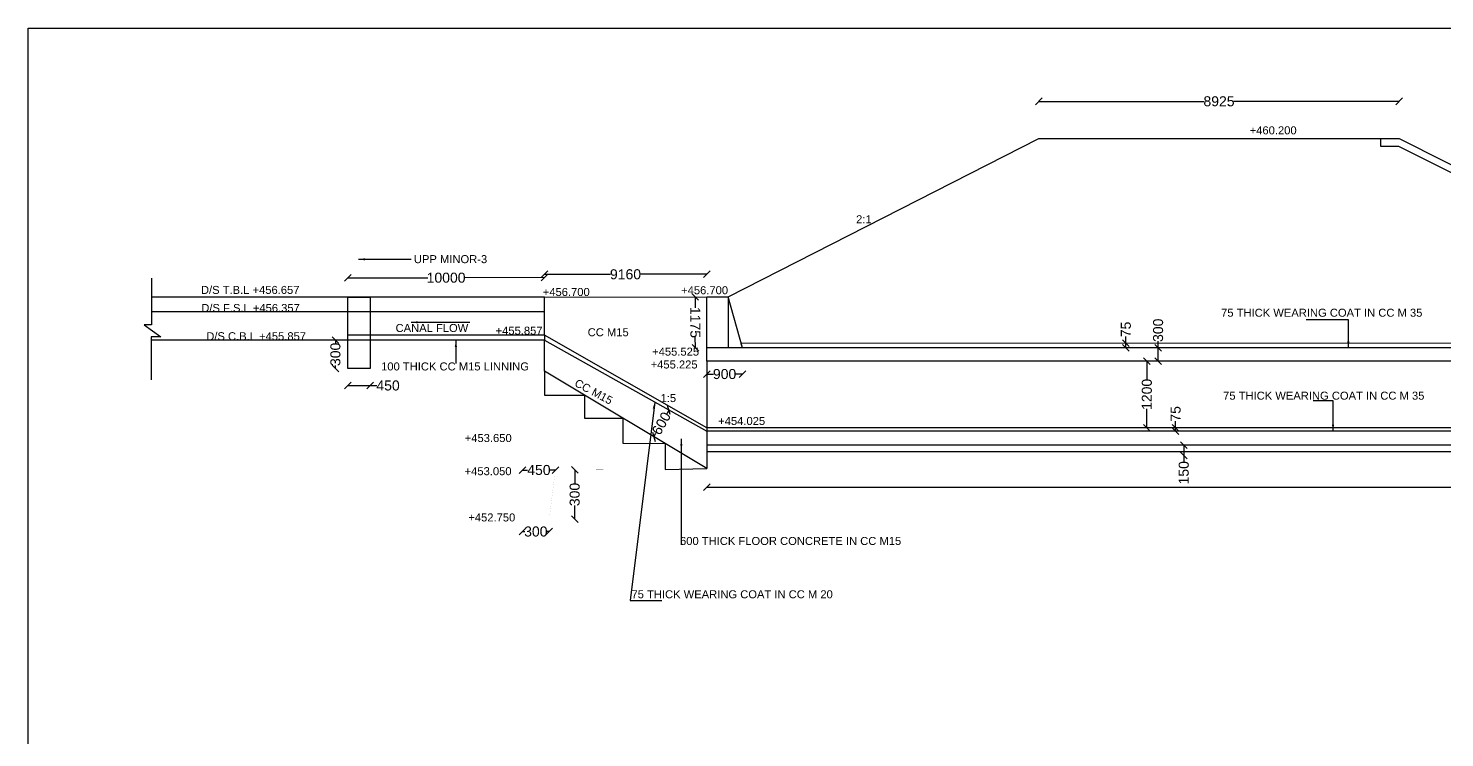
# Model space of a CAD drawing. Header units: millimetres. Extents: x 5124 to 8168908, y 2311 to 46336655.
# Drawn here: x 1142257 to 3265511, y 45273489 to 46336655 of the extents above; entities that cross this region are included whole.
import ezdxf

# ---------------------------------------------------------------- set-up
doc = ezdxf.new("R2010")
doc.units = ezdxf.units.MM
doc.header["$MEASUREMENT"] = 0
doc.linetypes.add('ACAD_ISO02W100', pattern=[15, 12, -3])
for name, color, linetype in [('DIMENSION', 7, 'Continuous'), ('DRAWING', 7, 'Continuous'), ('TEXT', 7, 'Continuous')]:
    doc.layers.add(name, color=color, linetype=linetype)
doc.styles.get("Standard").update_dxf_attribs({"font": 'arial.ttf'})
doc.dimstyles.get("Standard").update_dxf_attribs({"dimtxt": 15000, "dimasz": 10000, "dimexe": 0.18, "dimexo": 0.0625, "dimgap": 0.09, "dimtad": 0, "dimdec": 0, "dimzin": 0, "dimdsep": 46, "dimtxsty": 'Standard', "dimblk": 'OBLIQUE', "dimcen": 0.09, "dimse1": 1, "dimse2": 1, "dimadec": 0, "dimazin": 0, "dimtfac": 1, "dimtdec": 0, "dimtofl": 0, "dimtmove": 0, "dimatfit": 3, "dimfxl": 1, "dimtolj": 1, "dimtzin": 0, "dimarcsym": 0})

# ---------------------------------------------------------------- blocks, each defined once
blk = doc.blocks.new('_Oblique')
at = {"color": 0, "linetype": 'ByBlock', "lineweight": -2}
blk.add_line((-0.5, -0.5), (0.5, 0.5), dxfattribs=at)
blk = doc.blocks.new('*D17')
at = {"layer": 'Defpoints', "color": 0, "transparency": 16777216}
for p in [(3197434, 46227237), (2657009, 46171481), (3197434, 46171481)]:
    blk.add_point(p, dxfattribs=at)
at = {"layer": 'DIMENSION', "color": 0, "lineweight": -2, "transparency": 16777216}
for p, q in [((2657009, 46227237), (2904757, 46227237)), ((3197434, 46227237), (2949686, 46227237))]:
    blk.add_line(p, q, dxfattribs=at)
at = {"layer": 'DIMENSION', "color": 0, "lineweight": -2, "transparency": 16777216, "xscale": 10000, "yscale": 10000, "zscale": 10000, "rotation": 180}
blk.add_blockref('_Oblique', (2657009, 46227237), dxfattribs=at)
at = {"layer": 'DIMENSION', "color": 0, "lineweight": -2, "transparency": 16777216, "xscale": 10000, "yscale": 10000, "zscale": 10000}
blk.add_blockref('_Oblique', (3197434, 46227237), dxfattribs=at)
at = {"layer": 'DIMENSION', "color": 0, "transparency": 16777216, "insert": (2927222, 46227237), "char_height": 15000, "attachment_point": 5}
blk.add_mtext('\\A1;8925', dxfattribs=at)
blk = doc.blocks.new('*D18')
at = {"layer": 'Defpoints', "color": 0, "transparency": 16777216}
for p in [(2835950, 45857579), (2835950, 45857579), (2835950, 45837987)]:
    blk.add_point(p, dxfattribs=at)
at = {"layer": 'DIMENSION', "color": 0, "lineweight": -2, "transparency": 16777216}
for p, q in [((2835950, 45857579), (2835950, 45867579)), ((2835950, 45837987), (2835950, 45857579))]:
    blk.add_line(p, q, dxfattribs=at)
at = {"layer": 'DIMENSION', "color": 0, "lineweight": -2, "transparency": 16777216, "xscale": 10000, "yscale": 10000, "zscale": 10000}
for p, rotation in [((2835950, 45857579), 90), ((2835950, 45837987), 270)]:
    blk.add_blockref('_Oblique', p, dxfattribs=dict(at, rotation=rotation))
at = {"layer": 'DIMENSION', "color": 0, "transparency": 16777216, "insert": (2835950, 45884119), "char_height": 15000, "attachment_point": 5, "rotation": 90}
blk.add_mtext('\\A1;300', dxfattribs=at)
blk = doc.blocks.new('*D19')
at = {"layer": 'Defpoints', "color": 0, "transparency": 16777216}
for p in [(2787077, 45864635), (2787608, 45864635), (2787076, 45857579)]:
    blk.add_point(p, dxfattribs=at)
at = {"layer": 'DIMENSION', "color": 0, "lineweight": -2, "transparency": 16777216}
for p, q in [((2787607, 45857579), (2787608, 45864635)), ((2787608, 45864635), (2787609, 45874635))]:
    blk.add_line(p, q, dxfattribs=at)
at = {"layer": 'DIMENSION', "color": 0, "lineweight": -2, "transparency": 16777216, "xscale": 10000, "yscale": 10000, "zscale": 10000}
for p, rotation in [((2787607, 45857579), 269.9931828815811), ((2787608, 45864635), 89.99318288158109)]:
    blk.add_blockref('_Oblique', p, dxfattribs=dict(at, rotation=rotation))
at = {"layer": 'DIMENSION', "color": 0, "transparency": 16777216, "insert": (2787611, 45885374), "char_height": 15000, "attachment_point": 5, "rotation": 89.993183}
blk.add_mtext('\\A1;75', dxfattribs=at)
blk = doc.blocks.new('*D20')
at = {"layer": 'Defpoints', "color": 0, "transparency": 16777216}
for p in [(2823305, 45837987), (2819043, 45738086), (2823305, 45738086)]:
    blk.add_point(p, dxfattribs=at)
at = {"layer": 'DIMENSION', "color": 0, "lineweight": -2, "transparency": 16777216}
for p, q in [((2819043, 45837987), (2819043, 45809702)), ((2819043, 45738086), (2819043, 45766370))]:
    blk.add_line(p, q, dxfattribs=at)
at = {"layer": 'DIMENSION', "color": 0, "lineweight": -2, "transparency": 16777216, "xscale": 10000, "yscale": 10000, "zscale": 10000}
for p, rotation in [((2819043, 45837987), 90), ((2819043, 45738086), 270)]:
    blk.add_blockref('_Oblique', p, dxfattribs=dict(at, rotation=rotation))
at = {"layer": 'DIMENSION', "color": 0, "transparency": 16777216, "insert": (2819043, 45788036), "char_height": 15000, "attachment_point": 5, "rotation": 90}
blk.add_mtext('\\A1;1200', dxfattribs=at)
blk = doc.blocks.new('*D21')
at = {"layer": 'Defpoints', "color": 0, "transparency": 16777216}
for p in [(2862199, 45738086), (2862199, 45738086), (2862199, 45732807)]:
    blk.add_point(p, dxfattribs=at)
at = {"layer": 'DIMENSION', "color": 0, "lineweight": -2, "transparency": 16777216}
for p, q in [((2862199, 45738086), (2862199, 45748086)), ((2862199, 45732807), (2862199, 45738086))]:
    blk.add_line(p, q, dxfattribs=at)
at = {"layer": 'DIMENSION', "color": 0, "lineweight": -2, "transparency": 16777216, "xscale": 10000, "yscale": 10000, "zscale": 10000}
for p, rotation in [((2862199, 45738086), 90), ((2862199, 45732807), 270)]:
    blk.add_blockref('_Oblique', p, dxfattribs=dict(at, rotation=rotation))
at = {"layer": 'DIMENSION', "color": 0, "transparency": 16777216, "insert": (2862199, 45758824), "char_height": 15000, "attachment_point": 5, "rotation": 90}
blk.add_mtext('\\A1;75', dxfattribs=at)
blk = doc.blocks.new('*D22')
at = {"layer": 'Defpoints', "color": 0, "transparency": 16777216}
for p in [(2862195, 45696354), (2862199, 45712084), (2874451, 45696351)]:
    blk.add_point(p, dxfattribs=at)
at = {"layer": 'DIMENSION', "color": 0, "lineweight": -2, "transparency": 16777216}
for p, q in [((2874451, 45696351), (2874449, 45686351)), ((2874455, 45712081), (2874451, 45696351))]:
    blk.add_line(p, q, dxfattribs=at)
at = {"layer": 'DIMENSION', "color": 0, "lineweight": -2, "transparency": 16777216, "xscale": 10000, "yscale": 10000, "zscale": 10000}
for p, rotation in [((2874455, 45712081), 89.985661315724), ((2874451, 45696351), 269.985661315724)]:
    blk.add_blockref('_Oblique', p, dxfattribs=dict(at, rotation=rotation))
at = {"layer": 'DIMENSION', "color": 0, "transparency": 16777216, "insert": (2874445, 45670512), "char_height": 15000, "attachment_point": 5, "rotation": 89.985661}
blk.add_mtext('\\A1;150', dxfattribs=at)
blk = doc.blocks.new('*D23')
at = {"layer": 'Defpoints', "color": 0, "transparency": 16777216}
for p in [(2159176, 45857579), (2212826, 45857579), (2212826, 45818409)]:
    blk.add_point(p, dxfattribs=at)
at = {"layer": 'DIMENSION', "color": 0, "lineweight": -2, "transparency": 16777216}
for p, q in [((2159176, 45818409), (2169456, 45818409)), ((2212826, 45818409), (2202546, 45818409))]:
    blk.add_line(p, q, dxfattribs=at)
at = {"layer": 'DIMENSION', "color": 0, "lineweight": -2, "transparency": 16777216, "xscale": 10000, "yscale": 10000, "zscale": 10000, "rotation": 180}
blk.add_blockref('_Oblique', (2159176, 45818409), dxfattribs=at)
at = {"layer": 'DIMENSION', "color": 0, "lineweight": -2, "transparency": 16777216, "xscale": 10000, "yscale": 10000, "zscale": 10000}
blk.add_blockref('_Oblique', (2212826, 45818409), dxfattribs=at)
at = {"layer": 'DIMENSION', "color": 0, "transparency": 16777216, "insert": (2186001, 45818409), "char_height": 15000, "attachment_point": 5}
blk.add_mtext('\\A1;900', dxfattribs=at)
blk = doc.blocks.new('*D24')
at = {"layer": 'Defpoints', "color": 0, "transparency": 16777216}
for p in [(2142124, 45933978), (2159119, 45933991), (2159176, 45857579)]:
    blk.add_point(p, dxfattribs=at)
at = {"layer": 'DIMENSION', "color": 0, "lineweight": -2, "transparency": 16777216}
for p, q in [((2142124, 45933978), (2142136, 45917520)), ((2142181, 45857566), (2142169, 45874024))]:
    blk.add_line(p, q, dxfattribs=at)
at = {"layer": 'DIMENSION', "color": 0, "lineweight": -2, "transparency": 16777216, "xscale": 10000, "yscale": 10000, "zscale": 10000}
for p, rotation in [((2142124, 45933978), 90.04294804804518), ((2142181, 45857566), 270.0429480480452)]:
    blk.add_blockref('_Oblique', p, dxfattribs=dict(at, rotation=rotation))
at = {"layer": 'DIMENSION', "color": 0, "transparency": 16777216, "insert": (2142152, 45895772), "char_height": 15000, "attachment_point": 5, "rotation": 270.042948}
blk.add_mtext('\\A1;1175', dxfattribs=at)
blk = doc.blocks.new('*D25')
at = {"layer": 'Defpoints', "color": 0, "transparency": 16777216}
for p in [(1915833, 45967956), (1915833, 45931759), (2159176, 45931759)]:
    blk.add_point(p, dxfattribs=at)
at = {"layer": 'DIMENSION', "color": 0, "lineweight": -2, "transparency": 16777216}
for p, q in [((1915833, 45967956), (2015132, 45967956)), ((2159176, 45967956), (2059877, 45967956))]:
    blk.add_line(p, q, dxfattribs=at)
at = {"layer": 'DIMENSION', "color": 0, "lineweight": -2, "transparency": 16777216, "xscale": 10000, "yscale": 10000, "zscale": 10000, "rotation": 180}
blk.add_blockref('_Oblique', (1915833, 45967956), dxfattribs=at)
at = {"layer": 'DIMENSION', "color": 0, "lineweight": -2, "transparency": 16777216, "xscale": 10000, "yscale": 10000, "zscale": 10000}
blk.add_blockref('_Oblique', (2159176, 45967956), dxfattribs=at)
at = {"layer": 'DIMENSION', "color": 0, "transparency": 16777216, "insert": (2037505, 45967956), "char_height": 15000, "attachment_point": 5}
blk.add_mtext('\\A1;9160', dxfattribs=at)
blk = doc.blocks.new('*D26')
at = {"layer": 'Defpoints', "color": 0, "transparency": 16777216}
for p in [(1915808, 45962961), (1621262, 45933553), (1915833, 45933808)]:
    blk.add_point(p, dxfattribs=at)
at = {"layer": 'DIMENSION', "color": 0, "lineweight": -2, "transparency": 16777216}
for p, q in [((1621237, 45962705), (1741029, 45962809)), ((1915808, 45962961), (1796016, 45962857))]:
    blk.add_line(p, q, dxfattribs=at)
at = {"layer": 'DIMENSION', "color": 0, "lineweight": -2, "transparency": 16777216, "xscale": 10000, "yscale": 10000, "zscale": 10000}
for p, rotation in [((1621237, 45962705), 180.0497211033637), ((1915808, 45962961), 0.04972110336366398)]:
    blk.add_blockref('_Oblique', p, dxfattribs=dict(at, rotation=rotation))
at = {"layer": 'DIMENSION', "color": 0, "transparency": 16777216, "insert": (1768523, 45962833), "char_height": 15000, "attachment_point": 5, "rotation": 0.049721}
blk.add_mtext('\\A1;10000', dxfattribs=at)
blk = doc.blocks.new('*D27')
at = {"layer": 'Defpoints', "color": 0, "transparency": 16777216}
for p in [(1621262, 45826844), (1654697, 45826844), (1654697, 45801238)]:
    blk.add_point(p, dxfattribs=at)
at = {"layer": 'DIMENSION', "color": 0, "lineweight": -2, "transparency": 16777216}
for p, q in [((1621262, 45801238), (1654697, 45801238)), ((1654697, 45801238), (1664697, 45801238))]:
    blk.add_line(p, q, dxfattribs=at)
at = {"layer": 'DIMENSION', "color": 0, "lineweight": -2, "transparency": 16777216, "xscale": 10000, "yscale": 10000, "zscale": 10000, "rotation": 180}
blk.add_blockref('_Oblique', (1621262, 45801238), dxfattribs=at)
at = {"layer": 'DIMENSION', "color": 0, "lineweight": -2, "transparency": 16777216, "xscale": 10000, "yscale": 10000, "zscale": 10000}
blk.add_blockref('_Oblique', (1654697, 45801238), dxfattribs=at)
at = {"layer": 'DIMENSION', "color": 0, "transparency": 16777216, "insert": (1681544, 45801238), "char_height": 15000, "attachment_point": 5}
blk.add_mtext('\\A1;450', dxfattribs=at)
blk = doc.blocks.new('*D28')
at = {"layer": 'Defpoints', "color": 0, "transparency": 16777216}
for p in [(1602671, 45869173), (1621262, 45869173), (1621262, 45826844)]:
    blk.add_point(p, dxfattribs=at)
at = {"layer": 'DIMENSION', "color": 0, "lineweight": -2, "transparency": 16777216}
for p, q in [((1602671, 45869173), (1602671, 45864548)), ((1602671, 45826844), (1602671, 45831468))]:
    blk.add_line(p, q, dxfattribs=at)
at = {"layer": 'DIMENSION', "color": 0, "lineweight": -2, "transparency": 16777216, "xscale": 10000, "yscale": 10000, "zscale": 10000}
for p, rotation in [((1602671, 45869173), 90), ((1602671, 45826844), 270)]:
    blk.add_blockref('_Oblique', p, dxfattribs=dict(at, rotation=rotation))
at = {"layer": 'DIMENSION', "color": 0, "transparency": 16777216, "insert": (1602671, 45848008), "char_height": 15000, "attachment_point": 5, "rotation": 90}
blk.add_mtext('\\A1;300', dxfattribs=at)
blk = doc.blocks.new('*D29')
at = {"layer": 'Defpoints', "color": 0, "transparency": 16777216}
for p in [(1882968, 45674613), (1882968, 45674613), (1932350, 45674613)]:
    blk.add_point(p, dxfattribs=at)
at = {"layer": 'DIMENSION', "color": 0, "lineweight": -2, "transparency": 16777216}
for p, q in [((1882968, 45674613), (1890812, 45674613)), ((1932350, 45674613), (1924506, 45674613))]:
    blk.add_line(p, q, dxfattribs=at)
at = {"layer": 'DIMENSION', "color": 0, "lineweight": -2, "transparency": 16777216, "xscale": 10000, "yscale": 10000, "zscale": 10000, "rotation": 180}
blk.add_blockref('_Oblique', (1882968, 45674613), dxfattribs=at)
at = {"layer": 'DIMENSION', "color": 0, "lineweight": -2, "transparency": 16777216, "xscale": 10000, "yscale": 10000, "zscale": 10000}
blk.add_blockref('_Oblique', (1932350, 45674613), dxfattribs=at)
at = {"layer": 'DIMENSION', "color": 0, "transparency": 16777216, "insert": (1907659, 45674613), "char_height": 15000, "attachment_point": 5}
blk.add_mtext('\\A1;450', dxfattribs=at)
blk = doc.blocks.new('*D30')
at = {"layer": 'Defpoints', "color": 0, "transparency": 16777216}
for p in [(1948943, 45674691), (1923115, 45601225), (1961323, 45601225)]:
    blk.add_point(p, dxfattribs=at)
at = {"layer": 'DIMENSION', "color": 0, "lineweight": -2, "transparency": 16777216}
for p, q in [((1961323, 45674691), (1961323, 45654498)), ((1961323, 45601225), (1961323, 45621418))]:
    blk.add_line(p, q, dxfattribs=at)
at = {"layer": 'DIMENSION', "color": 0, "lineweight": -2, "transparency": 16777216, "xscale": 10000, "yscale": 10000, "zscale": 10000}
for p, rotation in [((1961323, 45674691), 90), ((1961323, 45601225), 270)]:
    blk.add_blockref('_Oblique', p, dxfattribs=dict(at, rotation=rotation))
at = {"layer": 'DIMENSION', "color": 0, "transparency": 16777216, "insert": (1961323, 45637958), "char_height": 15000, "attachment_point": 5, "rotation": 90}
blk.add_mtext('\\A1;300', dxfattribs=at)
blk = doc.blocks.new('*D31')
at = {"layer": 'Defpoints', "color": 0, "transparency": 16777216}
for p in [(1882968, 45601225), (1923115, 45601225), (1923115, 45582400)]:
    blk.add_point(p, dxfattribs=at)
at = {"layer": 'DIMENSION', "color": 0, "lineweight": -2, "transparency": 16777216}
for p, q in [((1882968, 45582400), (1886501, 45582400)), ((1923115, 45582400), (1919581, 45582400))]:
    blk.add_line(p, q, dxfattribs=at)
at = {"layer": 'DIMENSION', "color": 0, "lineweight": -2, "transparency": 16777216, "xscale": 10000, "yscale": 10000, "zscale": 10000, "rotation": 180}
blk.add_blockref('_Oblique', (1882968, 45582400), dxfattribs=at)
at = {"layer": 'DIMENSION', "color": 0, "lineweight": -2, "transparency": 16777216, "xscale": 10000, "yscale": 10000, "zscale": 10000}
blk.add_blockref('_Oblique', (1923115, 45582400), dxfattribs=at)
at = {"layer": 'DIMENSION', "color": 0, "transparency": 16777216, "insert": (1903041, 45582400), "char_height": 15000, "attachment_point": 5}
blk.add_mtext('\\A1;300', dxfattribs=at)
blk = doc.blocks.new('*D78')
at = {"layer": 'Defpoints', "color": 0, "transparency": 16777216}
for p in [(2102508, 45764563), (2106611, 45762263), (2084104, 45722099)]:
    blk.add_point(p, dxfattribs=at)
at = {"layer": 'DIMENSION', "color": 0, "lineweight": -2, "transparency": 16777216}
for p, q in [((2102508, 45764563), (2099363, 45758950)), ((2080000, 45724398), (2083146, 45730012))]:
    blk.add_line(p, q, dxfattribs=at)
at = {"layer": 'DIMENSION', "color": 0, "lineweight": -2, "transparency": 16777216, "xscale": 10000, "yscale": 10000, "zscale": 10000}
for p, rotation in [((2102508, 45764563), 60.73420433811338), ((2080000, 45724398), 240.7342043381134)]:
    blk.add_blockref('_Oblique', p, dxfattribs=dict(at, rotation=rotation))
at = {"layer": 'DIMENSION', "color": 0, "transparency": 16777216, "insert": (2091254, 45744481), "char_height": 15000, "attachment_point": 5, "rotation": 60.734204}
blk.add_mtext('\\A1;600', dxfattribs=at)
blk = doc.blocks.new('*D82')
at = {"layer": 'Defpoints', "color": 0, "transparency": 16777216}
for p in [(2159176, 45677152), (6270857, 45677152), (6270857, 45649083)]:
    blk.add_point(p, dxfattribs=at)
at = {"layer": 'DIMENSION', "color": 0, "lineweight": -2, "transparency": 16777216}
for p, q in [((2159176, 45649083), (4186695, 45649083)), ((6270857, 45649083), (4243339, 45649083))]:
    blk.add_line(p, q, dxfattribs=at)
at = {"layer": 'DIMENSION', "color": 0, "lineweight": -2, "transparency": 16777216, "xscale": 10000, "yscale": 10000, "zscale": 10000, "rotation": 180}
blk.add_blockref('_Oblique', (2159176, 45649083), dxfattribs=at)
at = {"layer": 'DIMENSION', "color": 0, "lineweight": -2, "transparency": 16777216, "xscale": 10000, "yscale": 10000, "zscale": 10000}
blk.add_blockref('_Oblique', (6270857, 45649083), dxfattribs=at)
at = {"layer": 'DIMENSION', "color": 0, "transparency": 16777216, "insert": (4215017, 45649083), "char_height": 15000, "attachment_point": 5}
blk.add_mtext('\\A1;62325', dxfattribs=at)

msp = doc.modelspace()

# ---------------------------------------------------------------- linework, layer by layer
at = {"layer": 'DRAWING'}
for points in [[(1142257.1, 46336654.9), (8168907.7, 46336654.9), (8168907.7, 42540654.9), (1142257.1, 42540654.9)], [(1621262.4, 45933552.8), (1654697.3, 45933552.8), (1654697.3, 45826843.5), (1621262.4, 45826843.5)]]:
    msp.add_lwpolyline(points, close=True, dxfattribs=at)
for points in [[(2191465.4, 45933990.8), (2657009.5, 46171481), (3197433.8, 46171481), (3807330.9, 45864513.7)], [(3788090.2, 45864516), (3196834.6, 46159772.9), (3170002.9, 46159772.9), (3170002.9, 46171481)], [(1326904.4, 45961970.1), (1326904.4, 45892017), (1316145.9, 45892017), (1341053, 45874501.9), (1326647.1, 45874501.9), (1326647.1, 45810041.4)], [(1915833.2, 45933552.8), (1326691.6, 45933552.8)], [(1915833.2, 45876788), (1915833.2, 45933552.8), (1915833.2, 45933552.8), (1915833.2, 45933808.4), (2159176, 45933990.8)], [(2159176, 45837986.6), (2159176, 45929527.1), (2159176, 45933990.8), (2191465.4, 45933990.8), (2191465.4, 45857578.6)], [(2212825.7, 45857578.6), (2191465.4, 45933990.8)], [(1915833.2, 45911507.6), (1326691.6, 45911507.6)], [(1915833.2, 45869173.4), (1326691.6, 45869173.4)], [(1915833.2, 45876788), (1621262.4, 45876788)], [(2159176, 45738085.7), (1915833.2, 45876788), (1915833.2, 45869173.4)], [(2159176, 45701842.9), (2159176, 45677151.6), (1915833.2, 45822846), (1915833.2, 45869173.4), (2159176, 45732806.8)], [(4317804.2, 45864453), (2210834, 45864703.7)], [(2212825.7, 45857578.6), (2211043.3, 45863954.7)], [(4317804.2, 45857578.6), (2159176, 45857578.6)], [(1915833.2, 45822846), (1915833.2, 45786717.1), (1976139.1, 45786739.6), (1976139.1, 45752412.1), (2033621.2, 45752323.9), (2033621.2, 45714867.2), (2096748.9, 45714528), (2096748.9, 45675384.9), (2159176, 45677151.6)], [(4317804.2, 45837986.6), (2159176, 45837986.6)], [(2159176, 45837986.6), (2159176, 45701842.9)], [(4317804.2, 45738085.7), (2159176, 45738085.7)], [(4317804.2, 45732806.8), (2159176, 45732806.8)], [(4317804.2, 45712083.7), (2159176, 45712083.7)], [(4317804.2, 45701842.9), (2159176, 45701842.9)]]:
    msp.add_lwpolyline(points, dxfattribs=at)
at = {"layer": 'DRAWING', "linetype": 'ACAD_ISO02W100', "ltscale": 2000, "const_width": 50}
msp.add_lwpolyline([(2033621.2, 45714867.2), (1882967.6, 45714867.2), (1882967.6, 45601224.9), (1923115.4, 45601224.9), (1932349.6, 45674612.9), (1932349.6, 45674612.9), (2096748.9, 45675384.9)], dxfattribs=at)

# ---------------------------------------------------------------- texts
at = {"layer": 'TEXT'}
for s, p in [('+460.200', (2973218.2, 46177781.5)), ('2:1', (2383177.9, 46044491.8)), ('UPP MINOR-3', (1720273.1, 45984721.2)), ('D/S T.B.L +456.657', (1401050.2, 45938574.9)), ('+456.700', (1913472.5, 45935502.1)), ('+456.700', (2120878.3, 45938096.9)), ('D/S F.S.L +456.357', (1401552.4, 45911507.6)), ('75 THICK WEARING COAT IN CC M 35', (2930359.3, 45904397.7)), ('CANAL FLOW', (1692806.3, 45881518.7)), ('+455.857', (1842762.1, 45877529.4)), ('CC M15', (1980810, 45875110.4)), ('D/S C.B.L +455.857', (1408999, 45869173.4)), ('+455.525', (2077412.1, 45846080.6)), ('100 THICK CC M15 LINNING', (1671126.5, 45823902.9)), ('+455.225', (2075185.4, 45826816.7)), ('1:5', (2090016.8, 45776487.5)), ('75 THICK WEARING COAT IN CC M 35', (2933376.7, 45780071.9)), ('+454.025', (2176432.7, 45742147.7)), ('+453.650', (1796474.6, 45716599.6)), ('+453.050', (1796295.9, 45666880.1)), ('+452.750', (1801869.3, 45597562.2)), ('600 THICK FLOOR CONCRETE IN CC M15', (2119233.3, 45562317.6)), ('75 THICK WEARING COAT IN CC M 20', (2046471.7, 45482391.7))]:
    msp.add_text(s, height=12000, dxfattribs=at).set_placement(p)
msp.add_text('CC M15', height=12000, rotation=331.850753, dxfattribs=at).set_placement((1959914.1, 45801252.2))

# ---------------------------------------------------------------- dimensions: what is measured, and where the dimension line sits
at = {"layer": 'DIMENSION'}
for p1, p2, distance, text, picture, middle in [((2657009.5, 46171481), (3197433.8, 46171481), 55756, '8925', '*D17', (2927221.6, 46227237)), ((1621262.4, 45933552.8), (1915833.2, 45933808.4), 29152.4, '10000', '*D26', (1768522.5, 45962833)), ((2159176, 45931759), (1915833.2, 45931759), -36197.5, '9160', '*D25', (2037504.6, 45967956.5)), ((2159176, 45857578.6), (2159118.7, 45933990.8), 16995.1, '1175', '*D24', (2142152.3, 45895771.9)), ((2787076.2, 45857578.6), (2787077, 45864635.1), -531.2, '75', '*D19', (2787610.6, 45885373.5)), ((2835949.5, 45837986.6), (2835949.5, 45857578.6), 0, '300', '*D18', (2835949.5, 45884118.6)), ((1621262.4, 45826843.5), (1621262.4, 45869173.4), 18591.4, '300', '*D28', (1602671, 45848008.5)), ((2159176, 45857578.6), (2212825.7, 45857578.6), -39169.7, '900', '*D23', (2186000.9, 45818408.9)), ((2823305.4, 45837986.6), (2823305.4, 45738085.7), -4262.3, '1200', '*D20', (2819043.1, 45788036.2)), ((1621262.4, 45826843.5), (1654697.3, 45826843.5), -25605.7, '450', '*D27', (1681544.3, 45801237.8)), ((2084103.6, 45722099), (2106611.3, 45762263.4), 4703.5, '600', '*D78', (2091254.3, 45744480.6)), ((2862198.8, 45732806.8), (2862198.8, 45738085.7), 0, '75', '*D21', (2862198.8, 45758824.2)), ((2862198.8, 45712083.7), (2862194.9, 45696354.5), 12256.6, '150', '*D22', (2874445, 45670512.3)), ((1932349.6, 45674612.9), (1882967.6, 45674612.9), 0, '450', '*D29', (1907658.6, 45674612.9))]:
    dim = msp.add_aligned_dim(p1=p1, p2=p2, distance=distance, text=text, dimstyle='Standard', dxfattribs=at)
    dim.commit()
    dim.dimension.update_dxf_attribs({"geometry": picture, "text_midpoint": middle})
dim = msp.add_linear_dim(base=(1961323.2, 45601224.9), p1=(1948942.6, 45674690.8), p2=(1923115.4, 45601224.9), angle=90, text='300', dimstyle='Standard', dxfattribs=at)
dim.commit()
dim.dimension.update_dxf_attribs({"geometry": '*D30', "text_midpoint": (1961323.2, 45637957.8)})
for base, p1, p2, text, picture, middle in [((6270857.3, 45649083), (2159176, 45677151.6), (6270857.3, 45677151.6), '62325', '*D82', (4215016.7, 45649083)), ((1923115.4, 45582399.6), (1882967.6, 45601224.9), (1923115.4, 45601224.9), '300', '*D31', (1903041.5, 45582399.6))]:
    dim = msp.add_linear_dim(base=base, p1=p1, p2=p2, text=text, dimstyle='Standard', dxfattribs=at)
    dim.commit()
    dim.dimension.update_dxf_attribs({"geometry": picture, "text_midpoint": middle})

# ---------------------------------------------------------------- leaders
at = {"layer": 'DRAWING'}
for points in [[(1637116.5, 45990460), (1716027, 45990460)], [(1715960.1, 45896040.1), (1804215.2, 45896040.1)], [(3121154.4, 45857578.6), (3121154.4, 45899950.2), (3058058.9, 45899950.2)], [(1783248.3, 45869173.4), (1783248.3, 45834526)], [(3098132.2, 45732806.8), (3098132.2, 45778430.6), (3068333.9, 45778430.6)], [(2081236.1, 45776483.4), (2044283.4, 45479154.5), (2091863.2, 45479154.5)], [(2121162.7, 45721310.7), (2121162.7, 45562280)]]:
    msp.add_leader(points, dimstyle='Standard', override={"dimgap": 0.09, "dimtad": 0}, dxfattribs=at)

doc.saveas('drawing.dxf')
